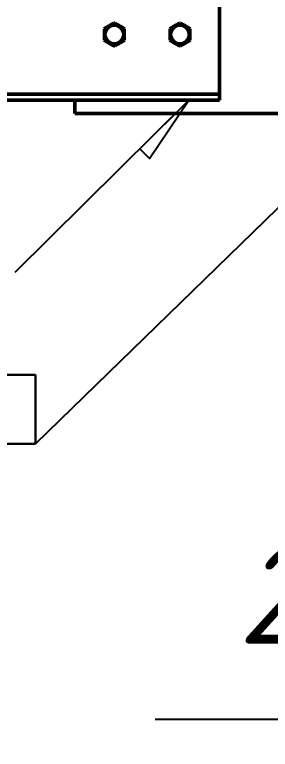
# Model space of a CAD drawing. Header units: millimetres. Extents: x 0 to 25230, y 0 to 17820.
# Drawn here: x 5737 to 6127, y 12565 to 13683 of the extents above; entities that cross this region are included whole.
import ezdxf

# ---------------------------------------------------------------- set-up
doc = ezdxf.new("R2010")
doc.units = ezdxf.units.MM
doc.header["$LTSCALE"] = 30
for name, color, linetype, lineweight in [('Видимый контур (ГОСТ)', 7, 'Continuous', 50), ('Обозначение (ГОСТ)', 7, 'Continuous', 25), ('Размер (ГОСТ)', 7, 'Continuous', 25), ('Эскизная геометрия (ГОСТ)', 7, 'Continuous', 50)]:
    doc.layers.add(name, color=color, linetype=linetype, lineweight=lineweight)
doc.styles.add('Обычный текст (ГОСТ)', font='GOST Common Italic.ttf')
doc.styles.add('Стиль текста144', font='GOST Common Italic.ttf')
doc.styles.add('Увеличенный текст (ГОСТ)', font='GOST Common Italic.ttf')
doc.dimstyles.new('Диаметр (ГОСТ)$7', dxfattribs={"dimscale": 30, "dimtxt": 3.5, "dimasz": 3.5, "dimexe": 1, "dimexo": 0, "dimgap": 0.5, "dimtad": 1, "dimrnd": 1e-08, "dimtxsty": 'Обычный текст (ГОСТ)', "dimblk": 'Filled-1', "dimcen": 0.09, "dimdle": 15, "dimclrd": 256, "dimclre": 256, "dimclrt": 256, "dimazin": 2, "dimtfac": 0.714286, "dimtdec": 3, "dimtmove": 0, "dimatfit": 3, "dimfxl": 1, "dimtolj": 1, "dimlwd": -1, "dimlwe": 25, "dimarcsym": 0})
doc.dimstyles.new('Обычный (ГОСТ)', dxfattribs={"dimscale": 30, "dimtxt": 3.5, "dimasz": 3.5, "dimexe": 1, "dimexo": 0, "dimgap": 0.5, "dimtad": 1, "dimrnd": 1e-08, "dimtxsty": 'Обычный текст (ГОСТ)', "dimblk": 'Filled-1', "dimcen": 0.09, "dimdle": 15, "dimclrd": 256, "dimclre": 256, "dimclrt": 256, "dimazin": 2, "dimtfac": 0.714286, "dimtdec": 3, "dimtmove": 0, "dimatfit": 3, "dimfxl": 1, "dimtolj": 1, "dimlwd": 25, "dimlwe": 25, "dimarcsym": 0})

# ---------------------------------------------------------------- blocks, each defined once
blk = doc.blocks.new('Номера позиций12')
at = {"layer": 'Обозначение (ГОСТ)'}
h = blk.add_hatch(color=256, dxfattribs=at)
edge = h.paths.add_edge_path(flags=0)
edge.add_arc((222.118, 430.248), 0.625, 0, 360)
for p, q in [((220.464, 428.373), (221.705, 429.779)), ((220.464, 428.373), (213.37, 420.331)), ((213.37, 420.331), (198.37, 420.331))]:
    blk.add_line(p, q, dxfattribs=at)
blk.add_circle((222.118, 430.248), 0.625, dxfattribs=at)
at = {"layer": 'Обозначение (ГОСТ)', "insert": (205.87, 426.674), "char_height": 5, "attachment_point": 5, "style": 'Увеличенный текст (ГОСТ)'}
blk.add_mtext('27', dxfattribs=at)
blk = doc.blocks.new('Обозначение сварки_29')
at = {"layer": 'Эскизная геометрия (ГОСТ)', "lineweight": 30}
for p, q in [((-0.8, 1), (0, 1)), ((0, 0), (0, 1)), ((0, 0), (-2.968, 0))]:
    blk.add_line(p, q, dxfattribs=at)
at = {"layer": 'Обозначение (ГОСТ)', "style": 'Стиль текста144'}
blk.add_text('№2', height=1, dxfattribs=at).set_placement((-2.968, 0.4))
blk = doc.blocks.new('Filled Half 2-1')
at = {"color": 0}
for p, q in [((-1, 0), (0, 0)), ((-1, 0), (-1, -0.2)), ((-1, -0.2), (0, 0)), ((0, 0), (-1, 0))]:
    blk.add_line(p, q, dxfattribs=at)
at = {"color": 0, "flags": 128}
blk.add_lwpolyline([(-1, 0), (-1, -0.2), (0, 0), (-1, 0)], dxfattribs=at)
at = {"color": 0}
blk.add_solid([(-1, 0), (-1, -0.2), (0, 0), (-1, 0)], dxfattribs=at)
blk = doc.blocks.new('Filled-1')
at = {"color": 0}
for p, q in [((0, 0), (-1, 0.143)), ((-1, 0.143), (-1, -0.143)), ((-1, 0), (0, 0)), ((-1, -0.143), (0, 0))]:
    blk.add_line(p, q, dxfattribs=at)
at = {"color": 0, "flags": 128}
blk.add_lwpolyline([(-1, -0.143), (0, 0), (-1, 0.143), (-1, -0.143)], dxfattribs=at)
at = {"color": 0}
blk.add_solid([(-1, -0.143), (0, 0), (-1, 0.143), (-1, -0.143)], dxfattribs=at)
blk = doc.blocks.new('*D166')
at = {"layer": 'Defpoints', "color": 0, "linetype": 'Continuous', "transparency": 16777216}
for p in [(1147.6, 15507.4), (1899, 15507.4), (12349, 11252.4)]:
    blk.add_point(p, dxfattribs=at)
at = {"layer": 'Размер (ГОСТ)', "linetype": 'Continuous', "lineweight": 25, "transparency": 16777216}
for p, q in [((1899, 15507.4), (1117.6, 15507.4)), ((1147.6, 11357.4), (1147.6, 15402.4)), ((12349, 11252.4), (1117.6, 11252.4))]:
    blk.add_line(p, q, dxfattribs=at)
at = {"layer": 'Размер (ГОСТ)', "linetype": 'Continuous', "lineweight": 25, "transparency": 16777216, "xscale": 105, "yscale": 105, "zscale": 105}
for p, rotation in [((1147.6, 15507.4), 90), ((1147.6, 11252.4), 270)]:
    blk.add_blockref('Filled-1', p, dxfattribs=dict(at, rotation=rotation))
at = {"layer": 'Размер (ГОСТ)', "linetype": 'Continuous', "lineweight": 25, "transparency": 16777216, "insert": (1027.6, 13149.8), "char_height": 105, "attachment_point": 1, "rotation": 90, "style": 'Обычный текст (ГОСТ)'}
blk.add_mtext('\\A1;\\fGOST Common|b0|i1;4255±2', dxfattribs=at)

msp = doc.modelspace()

# ---------------------------------------------------------------- linework, layer by layer
at = {"layer": 'Видимый контур (ГОСТ)'}
for p, q in [((6049.018, 13733.936), (6049.018, 13570.936)), ((6049.018, 13561.436), (4549.018, 13561.436)), ((6049.018, 13570.936), (6049.018, 13561.436)), ((6049.018, 13555.936), (6049.018, 13561.436)), ((6049.018, 13552.436), (4549.018, 13552.436)), ((5829.018, 13552.436), (5829.018, 13532.436)), ((6049.018, 13555.936), (6049.018, 13552.436)), ((5829.018, 13532.436), (6306.147, 13532.436))]:
    msp.add_line(p, q, dxfattribs=at)
for centre in [(5889.018, 13652.436), (5989.018, 13652.436)]:
    msp.add_circle(centre, 14.25, dxfattribs=at)
for points in [[(5889.018, 13669.757), (5881.518, 13665.426), (5874.018, 13661.096)], [(5874.018, 13661.096), (5874.018, 13652.436), (5874.018, 13643.776)], [(5904.018, 13661.096), (5896.518, 13665.426), (5889.018, 13669.757)], [(5904.018, 13643.776), (5904.018, 13652.436), (5904.018, 13661.096)], [(5989.018, 13669.757), (5981.518, 13665.426), (5974.018, 13661.096)], [(5974.018, 13661.096), (5974.018, 13652.436), (5974.018, 13643.776)], [(6004.018, 13661.096), (5996.518, 13665.426), (5989.018, 13669.757)], [(6004.018, 13643.776), (6004.018, 13652.436), (6004.018, 13661.096)], [(5874.018, 13643.776), (5881.518, 13639.446), (5889.018, 13635.116)], [(5889.018, 13635.116), (5896.518, 13639.446), (5904.018, 13643.776)], [(5974.018, 13643.776), (5981.518, 13639.446), (5989.018, 13635.116)], [(5989.018, 13635.116), (5996.518, 13639.446), (6004.018, 13643.776)]]:
    msp.add_rational_spline(points, [1.16025403784, 1.33974596216, 1.16025403784], degree=2, dxfattribs=at)

# ---------------------------------------------------------------- block references
at = {"xscale": 104.9999982118607, "yscale": 104.9999982118607, "zscale": 104.9999982118607}
msp.add_blockref('Обозначение сварки_29', (5768.798, 13029.4), dxfattribs=at)
at = {"layer": 'Обозначение (ГОСТ)', "xscale": 30, "yscale": 30, "zscale": 30}
msp.add_blockref('Номера позиций12', (0, 0), dxfattribs=at)

# ---------------------------------------------------------------- dimensions: what is measured, and where the dimension line sits
at = {"layer": 'Размер (ГОСТ)', "linetype": 'Continuous', "lineweight": 25}
dim = msp.add_linear_dim(base=(1147.627, 15507.436), p1=(12349.018, 11252.436), p2=(1899.018, 15507.436), angle=90, text='\\fGOST Common|b0|i1;<>±2', dimstyle='Обычный (ГОСТ)', override={"dimgap": 0.5, "dimdec": 2, "dimtol": 0, "dimlim": 0, "dimtp": 0, "dimtm": 0, "dimtdec": 3, "dimtofl": 0, "dimatfit": 1}, dxfattribs=at)
dim.commit()
dim.dimension.update_dxf_attribs({"geometry": '*D166', "text_midpoint": (1147.627, 13379.936), "dimtype": 160})

# ---------------------------------------------------------------- leaders
at = {"layer": 'Обозначение (ГОСТ)'}
for points in [[(6002.711, 13552.436), (5737.216, 13290.223)], [(6286.539, 13532.436), (5768.798, 13029.4)]]:
    msp.add_leader(points, dimstyle='Диаметр (ГОСТ)$7', override={"dimasz": 3.5, "dimtad": 0, "dimldrblk": 'Filled Half 2-1'}, dxfattribs=at)

doc.saveas('drawing.dxf')
